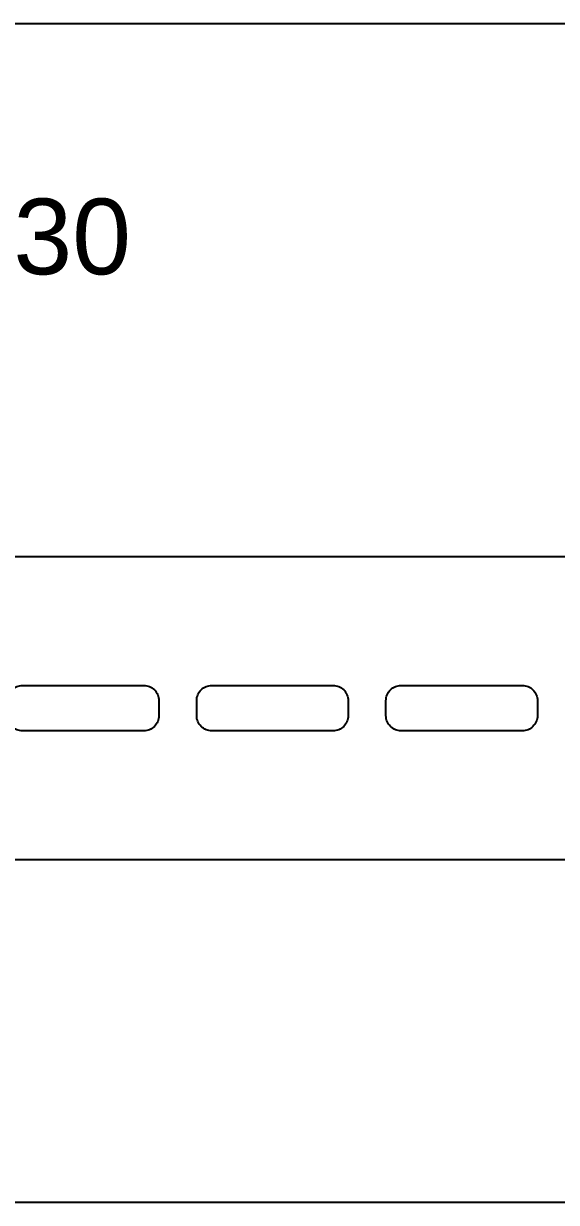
# Model space of a CAD drawing. Header units: millimetres. Extents: x 2517 to 4319, y 573 to 1664.
# Drawn here: x 3192.9 to 3263.3, y 1508.2 to 1664 of the extents above; entities that cross this region are included whole.
import ezdxf

# ---------------------------------------------------------------- set-up
doc = ezdxf.new("R2010")
doc.units = ezdxf.units.MM
doc.styles.get("Standard").update_dxf_attribs({"font": 'arial.ttf'})

# ---------------------------------------------------------------- blocks, each defined once
blk = doc.blocks.new('*U7')
at = {"ltscale": 2}
blk.add_lwpolyline([(0, 20), (0, -20), (895.8, -20), (895.8, 20), (0, 20)], dxfattribs=at)
for points in [[(665.23, 3), (681.23, 3, -0.414214), (683.23, 1), (683.23, -1, -0.414214), (681.23, -3), (665.23, -3, -0.414214), (663.23, -1), (663.23, 1, -0.414214)], [(690.23, 3), (706.23, 3, -0.414214), (708.23, 1), (708.23, -1, -0.414214), (706.23, -3), (690.23, -3, -0.414214), (688.23, -1), (688.23, 1, -0.414214)], [(715.23, 3), (731.23, 3, -0.414214), (733.23, 1), (733.23, -1, -0.414214), (731.23, -3), (715.23, -3, -0.414214), (713.23, -1), (713.23, 1, -0.414214)]]:
    blk.add_lwpolyline(points, format="xyb", close=True, dxfattribs=at)

msp = doc.modelspace()

# ---------------------------------------------------------------- linework, layer by layer
msp.add_lwpolyline([(3017.78, 1663.97), (3283.76, 1663.97), (3283.76, 1508.17), (3017.78, 1508.17)], close=True)

# ---------------------------------------------------------------- block references
at = {"color": 1}
msp.add_blockref('*U7', (2527.54, 1573.49), dxfattribs=at)

# ---------------------------------------------------------------- texts
at = {"insert": (3101.49, 1640.83), "char_height": 10, "attachment_point": 1}
msp.add_mtext_dynamic_manual_height_columns('zennio-zlc8ht230', width=103.518, gutter_width=12.5, heights=[16.85], dxfattribs=at)

doc.saveas('drawing.dxf')
